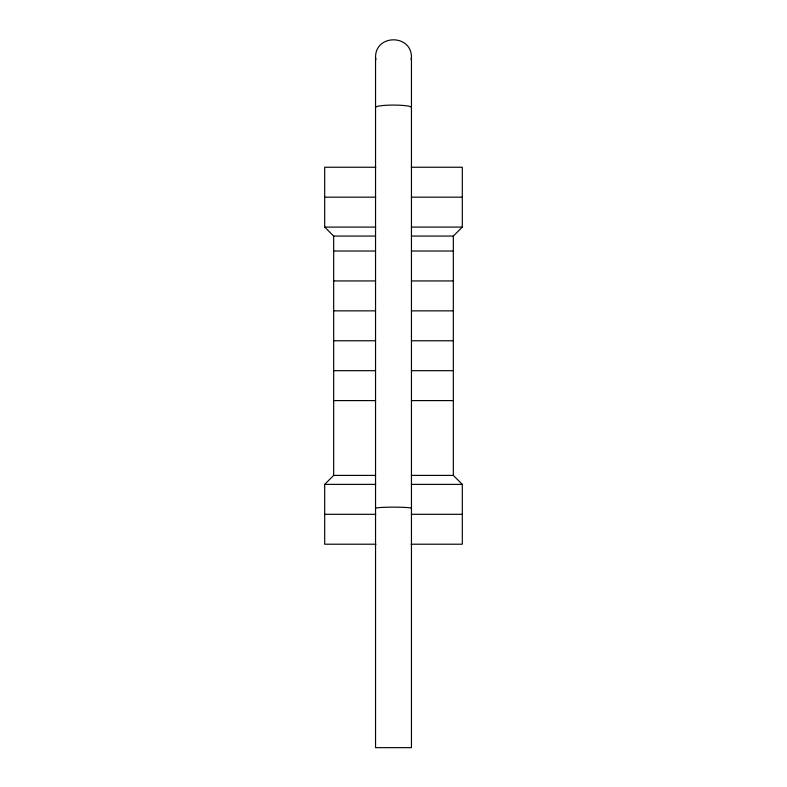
<?xml version="1.0" encoding="UTF-8"?>
<svg xmlns="http://www.w3.org/2000/svg" width="787" height="787" viewBox="0 0 787 787"><rect width="100%" height="100%" fill="white"/><g stroke="black" fill="none" stroke-linecap="round" stroke-linejoin="round"><path stroke-width="1.18" d="M375.547 57.451C375.251 33.959 411.749 33.959 411.453 57.451L411.453 747.65L375.547 747.65L375.547 57.451L375.852 59.802M411.148 59.802L411.453 57.451M411.06 544.211L462.313 544.211L462.313 484.379L453.332 475.397L453.332 236.061L462.313 227.089L462.313 167.247L411.247 167.247M375.94 544.211L324.687 544.211L324.687 484.379L333.668 475.397L333.668 236.061L324.687 227.089L324.687 167.247L375.753 167.247M324.687 197.163L375.694 197.163M411.306 197.163L462.313 197.163M324.687 227.089L375.694 227.089M411.306 227.089L462.313 227.089M333.668 236.061L375.606 236.061M411.394 236.061L453.332 236.061M333.668 251.014L375.606 251.014M411.394 251.014L453.332 251.014M333.668 280.939L375.606 280.939M411.394 280.939L453.332 280.939M333.668 310.855L375.606 310.855M411.394 310.855L453.332 310.855M333.668 340.771L375.606 340.771M411.394 340.771L453.332 340.771M333.668 370.687L375.606 370.687M411.394 370.687L453.332 370.687M333.668 400.603L375.606 400.603M411.394 400.603L453.332 400.603M333.668 475.397L375.606 475.397M411.394 475.397L453.332 475.397M324.687 484.379L375.694 484.379M411.306 484.379L462.313 484.379M324.687 514.295L375.694 514.295M411.306 514.295L462.313 514.295M375.527 508.313A17.973 1.161 0 0 1 393.5 507.153A17.973 1.161 0 0 1 411.473 508.313M375.547 107.416A17.953 2.331 0 0 1 393.5 105.084A17.953 2.331 0 0 1 411.453 107.416"/></g></svg>
